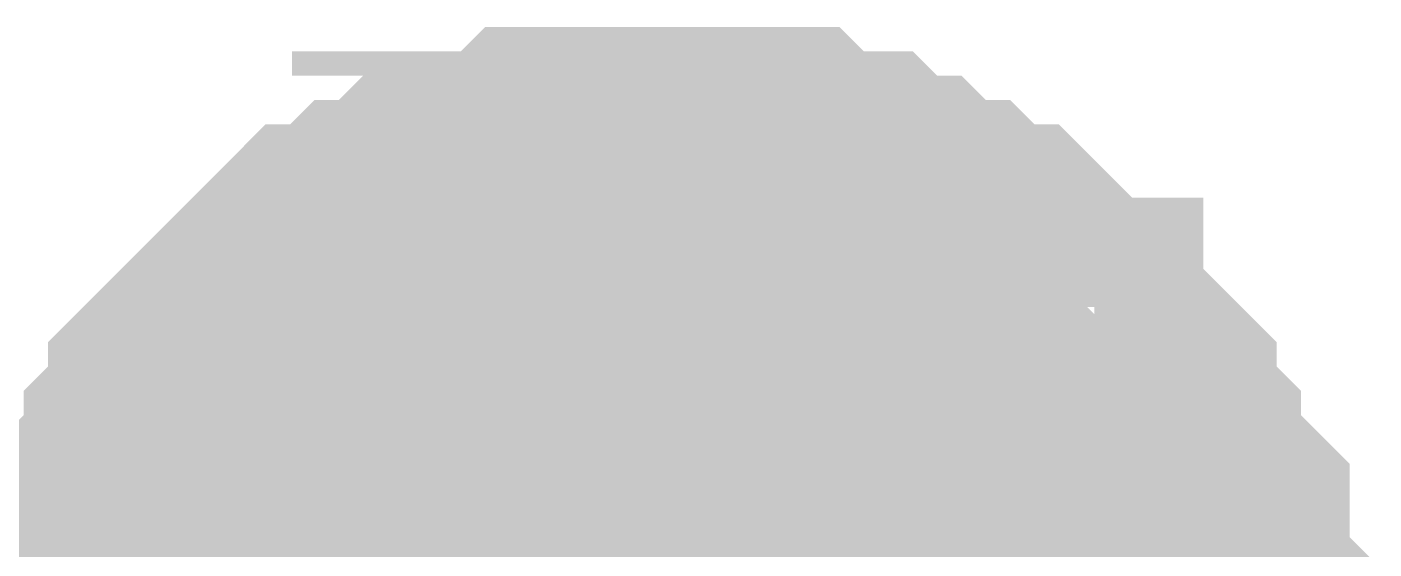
# Model space of a CAD drawing. Header units: inches. Extents: x 0 to 594, y 0 to 420.
# Drawn here: x 469.431 to 470.669, y 202.66 to 203.139 of the extents above; entities that cross this region are included whole.
import ezdxf

# ---------------------------------------------------------------- set-up
doc = ezdxf.new("R2010")
doc.units = ezdxf.units.IN
doc.layers.add('Sheet', color=255, linetype='Continuous')

msp = doc.modelspace()

# ---------------------------------------------------------------- linework, layer by layer
at = {"layer": 'Sheet'}
for points in [[(469.5109, 202.4968, 0.2997, 0.2997, 0), (469.5109, 202.5192, 0.2997, 0.2997, 0), (469.5109, 202.5416, 0.2997, 0.2997, 0), (469.5109, 202.564, 0.2997, 0.2997, 0), (469.5109, 202.5864, 0.2997, 0.2997, 0), (469.5333, 202.6088, 0.2997, 0.2997, 0), (469.5333, 202.6312, 0.2997, 0.2997, 0), (469.5333, 202.676, 0.2997, 0.2997, 0), (469.5557, 202.6984, 0.2997, 0.2997, 0), (469.5557, 202.6984, 0.2997, 0.2997, 0), (469.5781, 202.7208, 0.2997, 0.2997, 0), (469.5781, 202.7432, 0.2997, 0.2997, 0), (469.6005, 202.7656, 0.2997, 0.2997, 0), (469.6005, 202.788, 0.2997, 0.2997, 0), (469.6229, 202.8104, 0.2997, 0.2997, 0), (469.6452, 202.8328, 0.2997, 0.2997, 0), (469.6452, 202.8328, 0.2997, 0.2997, 0), (469.6676, 202.8552, 0.2997, 0.2997, 0), (469.69, 202.8776, 0.2997, 0.2997, 0), (469.7124, 202.9, 0.2997, 0.2997, 0), (469.7348, 202.9, 0.2997, 0.2997, 0), (469.7572, 202.9224, 0.2997, 0.2997, 0), (469.7796, 202.9224, 0.2997, 0.2997, 0), (469.802, 202.9448, 0.2997, 0.2997, 0), (469.8244, 202.9448, 0.2997, 0.2997, 0), (469.8244, 202.9672, 0.2997, 0.2997, 0), (469.8692, 202.9672, 0.2997, 0.2997, 0), (469.8916, 202.9672, 0.2997, 0.2997, 0), (469.914, 202.9895, 0.2997, 0.2997, 0), (469.9364, 202.9895, 0.2997, 0.2997, 0), (469.9588, 202.9895, 0.2997, 0.2997, 0), (469.9812, 202.9895, 0.2997, 0.2997, 0), (470.0036, 202.9895, 0.2997, 0.2997, 0)], [(469.5109, 202.4968, 0.2997, 0.2997, 0), (469.5109, 202.5192, 0.2997, 0.2997, 0), (469.5109, 202.5416, 0.2997, 0.2997, 0), (469.5109, 202.564, 0.2997, 0.2997, 0), (469.5109, 202.5864, 0.2997, 0.2997, 0), (469.5333, 202.6088, 0.2997, 0.2997, 0), (469.5333, 202.6312, 0.2997, 0.2997, 0), (469.5333, 202.676, 0.2997, 0.2997, 0), (469.5557, 202.6984, 0.2997, 0.2997, 0), (469.5557, 202.6984, 0.2997, 0.2997, 0), (469.5781, 202.7208, 0.2997, 0.2997, 0), (469.5781, 202.7432, 0.2997, 0.2997, 0), (469.6005, 202.7656, 0.2997, 0.2997, 0), (469.6005, 202.788, 0.2997, 0.2997, 0), (469.6229, 202.8104, 0.2997, 0.2997, 0), (469.6452, 202.8328, 0.2997, 0.2997, 0), (469.6452, 202.8328, 0.2997, 0.2997, 0), (469.6676, 202.8552, 0.2997, 0.2997, 0), (469.69, 202.8776, 0.2997, 0.2997, 0), (469.7124, 202.9, 0.2997, 0.2997, 0), (469.7348, 202.9, 0.2997, 0.2997, 0), (469.7572, 202.9224, 0.2997, 0.2997, 0), (469.7796, 202.9224, 0.2997, 0.2997, 0), (469.802, 202.9448, 0.2997, 0.2997, 0), (469.8244, 202.9448, 0.2997, 0.2997, 0), (469.8244, 202.9672, 0.2997, 0.2997, 0), (469.8692, 202.9672, 0.2997, 0.2997, 0), (469.8916, 202.9672, 0.2997, 0.2997, 0), (469.914, 202.9895, 0.2997, 0.2997, 0), (469.9364, 202.9895, 0.2997, 0.2997, 0), (469.9588, 202.9895, 0.2997, 0.2997, 0), (469.9812, 202.9895, 0.2997, 0.2997, 0), (470.0036, 202.9895, 0.2997, 0.2997, 0)], [(469.5109, 202.4968, 0.2997, 0.2997, 0), (469.5109, 202.5192, 0.2997, 0.2997, 0), (469.5109, 202.5416, 0.2997, 0.2997, 0), (469.5109, 202.564, 0.2997, 0.2997, 0), (469.5109, 202.5864, 0.2997, 0.2997, 0), (469.5333, 202.6088, 0.2997, 0.2997, 0), (469.5333, 202.6312, 0.2997, 0.2997, 0), (469.5333, 202.676, 0.2997, 0.2997, 0), (469.5557, 202.6984, 0.2997, 0.2997, 0), (469.5557, 202.6984, 0.2997, 0.2997, 0), (469.5781, 202.7208, 0.2997, 0.2997, 0), (469.5781, 202.7432, 0.2997, 0.2997, 0), (469.6005, 202.7656, 0.2997, 0.2997, 0), (469.6005, 202.788, 0.2997, 0.2997, 0), (469.6229, 202.8104, 0.2997, 0.2997, 0), (469.6452, 202.8328, 0.2997, 0.2997, 0), (469.6452, 202.8328, 0.2997, 0.2997, 0), (469.6676, 202.8552, 0.2997, 0.2997, 0), (469.69, 202.8776, 0.2997, 0.2997, 0), (469.7124, 202.9, 0.2997, 0.2997, 0), (469.7348, 202.9, 0.2997, 0.2997, 0), (469.7572, 202.9224, 0.2997, 0.2997, 0), (469.7796, 202.9224, 0.2997, 0.2997, 0), (469.802, 202.9448, 0.2997, 0.2997, 0), (469.8244, 202.9448, 0.2997, 0.2997, 0), (469.8244, 202.9672, 0.2997, 0.2997, 0), (469.8692, 202.9672, 0.2997, 0.2997, 0), (469.8916, 202.9672, 0.2997, 0.2997, 0), (469.914, 202.9895, 0.2997, 0.2997, 0), (469.9364, 202.9895, 0.2997, 0.2997, 0), (469.9588, 202.9895, 0.2997, 0.2997, 0), (469.9812, 202.9895, 0.2997, 0.2997, 0), (470.0036, 202.9895, 0.2997, 0.2997, 0)], [(469.5109, 202.4968, 0.2997, 0.2997, 0), (469.5109, 202.5192, 0.2997, 0.2997, 0), (469.5109, 202.5416, 0.2997, 0.2997, 0), (469.5109, 202.564, 0.2997, 0.2997, 0), (469.5109, 202.5864, 0.2997, 0.2997, 0), (469.5333, 202.6088, 0.2997, 0.2997, 0), (469.5333, 202.6312, 0.2997, 0.2997, 0), (469.5333, 202.676, 0.2997, 0.2997, 0), (469.5557, 202.6984, 0.2997, 0.2997, 0), (469.5557, 202.6984, 0.2997, 0.2997, 0), (469.5781, 202.7208, 0.2997, 0.2997, 0), (469.5781, 202.7432, 0.2997, 0.2997, 0), (469.6005, 202.7656, 0.2997, 0.2997, 0), (469.6005, 202.788, 0.2997, 0.2997, 0), (469.6229, 202.8104, 0.2997, 0.2997, 0), (469.6452, 202.8328, 0.2997, 0.2997, 0), (469.6452, 202.8328, 0.2997, 0.2997, 0), (469.6676, 202.8552, 0.2997, 0.2997, 0), (469.69, 202.8776, 0.2997, 0.2997, 0), (469.7124, 202.9, 0.2997, 0.2997, 0), (469.7348, 202.9, 0.2997, 0.2997, 0), (469.7572, 202.9224, 0.2997, 0.2997, 0), (469.7796, 202.9224, 0.2997, 0.2997, 0), (469.802, 202.9448, 0.2997, 0.2997, 0), (469.8244, 202.9448, 0.2997, 0.2997, 0), (469.8244, 202.9672, 0.2997, 0.2997, 0), (469.8692, 202.9672, 0.2997, 0.2997, 0), (469.8916, 202.9672, 0.2997, 0.2997, 0), (469.914, 202.9895, 0.2997, 0.2997, 0), (469.9364, 202.9895, 0.2997, 0.2997, 0), (469.9588, 202.9895, 0.2997, 0.2997, 0), (469.9812, 202.9895, 0.2997, 0.2997, 0), (470.0036, 202.9895, 0.2997, 0.2997, 0)], [(469.5109, 202.4968, 0.2997, 0.2997, 0), (469.5109, 202.5192, 0.2997, 0.2997, 0), (469.5109, 202.5416, 0.2997, 0.2997, 0), (469.5109, 202.564, 0.2997, 0.2997, 0), (469.5109, 202.5864, 0.2997, 0.2997, 0), (469.5333, 202.6088, 0.2997, 0.2997, 0), (469.5333, 202.6312, 0.2997, 0.2997, 0), (469.5333, 202.676, 0.2997, 0.2997, 0), (469.5557, 202.6984, 0.2997, 0.2997, 0), (469.5557, 202.6984, 0.2997, 0.2997, 0), (469.5781, 202.7208, 0.2997, 0.2997, 0), (469.5781, 202.7432, 0.2997, 0.2997, 0), (469.6005, 202.7656, 0.2997, 0.2997, 0), (469.6005, 202.788, 0.2997, 0.2997, 0), (469.6229, 202.8104, 0.2997, 0.2997, 0), (469.6452, 202.8328, 0.2997, 0.2997, 0), (469.6452, 202.8328, 0.2997, 0.2997, 0), (469.6676, 202.8552, 0.2997, 0.2997, 0), (469.69, 202.8776, 0.2997, 0.2997, 0), (469.7124, 202.9, 0.2997, 0.2997, 0), (469.7348, 202.9, 0.2997, 0.2997, 0), (469.7572, 202.9224, 0.2997, 0.2997, 0), (469.7796, 202.9224, 0.2997, 0.2997, 0), (469.802, 202.9448, 0.2997, 0.2997, 0), (469.8244, 202.9448, 0.2997, 0.2997, 0), (469.8244, 202.9672, 0.2997, 0.2997, 0), (469.8692, 202.9672, 0.2997, 0.2997, 0), (469.8916, 202.9672, 0.2997, 0.2997, 0), (469.914, 202.9895, 0.2997, 0.2997, 0), (469.9364, 202.9895, 0.2997, 0.2997, 0), (469.9588, 202.9895, 0.2997, 0.2997, 0), (469.9812, 202.9895, 0.2997, 0.2997, 0), (470.0036, 202.9895, 0.2997, 0.2997, 0)], [(470.0036, 202.9895, 0.2997, 0.2997, 0), (470.0036, 202.9895, 0.2997, 0.2997, 0)], [(470.0036, 202.9895, 0.2997, 0.2997, 0), (470.026, 202.9895, 0.2997, 0.2997, 0), (470.0484, 202.9895, 0.2997, 0.2997, 0), (470.0932, 202.9895, 0.2997, 0.2997, 0), (470.1156, 202.9895, 0.2997, 0.2997, 0), (470.138, 202.9672, 0.2997, 0.2997, 0), (470.1604, 202.9672, 0.2997, 0.2997, 0), (470.1828, 202.9672, 0.2997, 0.2997, 0), (470.2052, 202.9448, 0.2997, 0.2997, 0), (470.2276, 202.9448, 0.2997, 0.2997, 0), (470.25, 202.9224, 0.2997, 0.2997, 0), (470.2724, 202.9224, 0.2997, 0.2997, 0), (470.2948, 202.9, 0.2997, 0.2997, 0), (470.3172, 202.9, 0.2997, 0.2997, 0), (470.3396, 202.8776, 0.2997, 0.2997, 0), (470.362, 202.8552, 0.2997, 0.2997, 0), (470.362, 202.8328, 0.2997, 0.2997, 0), (470.3844, 202.8328, 0.2997, 0.2997, 0), (470.4068, 202.8104, 0.2997, 0.2997, 0), (470.4292, 202.788, 0.2997, 0.2997, 0), (470.4292, 202.7656, 0.2997, 0.2997, 0), (470.4516, 202.7432, 0.2997, 0.2997, 0), (470.4516, 202.7208, 0.2997, 0.2997, 0), (470.474, 202.6984, 0.2997, 0.2997, 0), (470.474, 202.6984, 0.2997, 0.2997, 0), (470.4964, 202.676, 0.2997, 0.2997, 0), (470.4964, 202.6312, 0.2997, 0.2997, 0), (470.4964, 202.6088, 0.2997, 0.2997, 0), (470.5188, 202.5864, 0.2997, 0.2997, 0), (470.5188, 202.564, 0.2997, 0.2997, 0), (470.5188, 202.5416, 0.2997, 0.2997, 0), (470.5188, 202.5192, 0.2997, 0.2997, 0), (470.5188, 202.4968, 0.2997, 0.2997, 0)], [(470.0036, 202.9895, 0.2997, 0.2997, 0), (470.0036, 202.9895, 0.2997, 0.2997, 0)], [(470.0036, 202.9895, 0.2997, 0.2997, 0), (470.026, 202.9895, 0.2997, 0.2997, 0), (470.0484, 202.9895, 0.2997, 0.2997, 0), (470.0932, 202.9895, 0.2997, 0.2997, 0), (470.1156, 202.9895, 0.2997, 0.2997, 0), (470.138, 202.9672, 0.2997, 0.2997, 0), (470.1604, 202.9672, 0.2997, 0.2997, 0), (470.1828, 202.9672, 0.2997, 0.2997, 0), (470.2052, 202.9448, 0.2997, 0.2997, 0), (470.2276, 202.9448, 0.2997, 0.2997, 0), (470.25, 202.9224, 0.2997, 0.2997, 0), (470.2724, 202.9224, 0.2997, 0.2997, 0), (470.2948, 202.9, 0.2997, 0.2997, 0), (470.3172, 202.9, 0.2997, 0.2997, 0), (470.3396, 202.8776, 0.2997, 0.2997, 0), (470.362, 202.8552, 0.2997, 0.2997, 0), (470.362, 202.8328, 0.2997, 0.2997, 0), (470.3844, 202.8328, 0.2997, 0.2997, 0), (470.4068, 202.8104, 0.2997, 0.2997, 0), (470.4292, 202.788, 0.2997, 0.2997, 0), (470.4292, 202.7656, 0.2997, 0.2997, 0), (470.4516, 202.7432, 0.2997, 0.2997, 0), (470.4516, 202.7208, 0.2997, 0.2997, 0), (470.474, 202.6984, 0.2997, 0.2997, 0), (470.474, 202.6984, 0.2997, 0.2997, 0), (470.4964, 202.676, 0.2997, 0.2997, 0), (470.4964, 202.6312, 0.2997, 0.2997, 0), (470.4964, 202.6088, 0.2997, 0.2997, 0), (470.5188, 202.5864, 0.2997, 0.2997, 0), (470.5188, 202.564, 0.2997, 0.2997, 0), (470.5188, 202.5416, 0.2997, 0.2997, 0), (470.5188, 202.5192, 0.2997, 0.2997, 0), (470.5188, 202.4968, 0.2997, 0.2997, 0)], [(470.0036, 202.9895, 0.2997, 0.2997, 0), (470.0036, 202.9895, 0.2997, 0.2997, 0)], [(470.0036, 202.9895, 0.2997, 0.2997, 0), (470.026, 202.9895, 0.2997, 0.2997, 0), (470.0484, 202.9895, 0.2997, 0.2997, 0), (470.0932, 202.9895, 0.2997, 0.2997, 0), (470.1156, 202.9895, 0.2997, 0.2997, 0), (470.138, 202.9672, 0.2997, 0.2997, 0), (470.1604, 202.9672, 0.2997, 0.2997, 0), (470.1828, 202.9672, 0.2997, 0.2997, 0), (470.2052, 202.9448, 0.2997, 0.2997, 0), (470.2276, 202.9448, 0.2997, 0.2997, 0), (470.25, 202.9224, 0.2997, 0.2997, 0), (470.2724, 202.9224, 0.2997, 0.2997, 0), (470.2948, 202.9, 0.2997, 0.2997, 0), (470.3172, 202.9, 0.2997, 0.2997, 0), (470.3396, 202.8776, 0.2997, 0.2997, 0), (470.362, 202.8552, 0.2997, 0.2997, 0), (470.362, 202.8328, 0.2997, 0.2997, 0), (470.3844, 202.8328, 0.2997, 0.2997, 0), (470.4068, 202.8104, 0.2997, 0.2997, 0), (470.4292, 202.788, 0.2997, 0.2997, 0), (470.4292, 202.7656, 0.2997, 0.2997, 0), (470.4516, 202.7432, 0.2997, 0.2997, 0), (470.4516, 202.7208, 0.2997, 0.2997, 0), (470.474, 202.6984, 0.2997, 0.2997, 0), (470.474, 202.6984, 0.2997, 0.2997, 0), (470.4964, 202.676, 0.2997, 0.2997, 0), (470.4964, 202.6312, 0.2997, 0.2997, 0), (470.4964, 202.6088, 0.2997, 0.2997, 0), (470.5188, 202.5864, 0.2997, 0.2997, 0), (470.5188, 202.564, 0.2997, 0.2997, 0), (470.5188, 202.5416, 0.2997, 0.2997, 0), (470.5188, 202.5192, 0.2997, 0.2997, 0), (470.5188, 202.4968, 0.2997, 0.2997, 0)], [(470.0036, 202.9895, 0.2997, 0.2997, 0), (470.0036, 202.9895, 0.2997, 0.2997, 0)], [(470.0036, 202.9895, 0.2997, 0.2997, 0), (470.026, 202.9895, 0.2997, 0.2997, 0), (470.0484, 202.9895, 0.2997, 0.2997, 0), (470.0932, 202.9895, 0.2997, 0.2997, 0), (470.1156, 202.9895, 0.2997, 0.2997, 0), (470.138, 202.9672, 0.2997, 0.2997, 0), (470.1604, 202.9672, 0.2997, 0.2997, 0), (470.1828, 202.9672, 0.2997, 0.2997, 0), (470.2052, 202.9448, 0.2997, 0.2997, 0), (470.2276, 202.9448, 0.2997, 0.2997, 0), (470.25, 202.9224, 0.2997, 0.2997, 0), (470.2724, 202.9224, 0.2997, 0.2997, 0), (470.2948, 202.9, 0.2997, 0.2997, 0), (470.3172, 202.9, 0.2997, 0.2997, 0), (470.3396, 202.8776, 0.2997, 0.2997, 0), (470.362, 202.8552, 0.2997, 0.2997, 0), (470.362, 202.8328, 0.2997, 0.2997, 0), (470.3844, 202.8328, 0.2997, 0.2997, 0), (470.4068, 202.8104, 0.2997, 0.2997, 0), (470.4292, 202.788, 0.2997, 0.2997, 0), (470.4292, 202.7656, 0.2997, 0.2997, 0), (470.4516, 202.7432, 0.2997, 0.2997, 0), (470.4516, 202.7208, 0.2997, 0.2997, 0), (470.474, 202.6984, 0.2997, 0.2997, 0), (470.474, 202.6984, 0.2997, 0.2997, 0), (470.4964, 202.676, 0.2997, 0.2997, 0), (470.4964, 202.6312, 0.2997, 0.2997, 0), (470.4964, 202.6088, 0.2997, 0.2997, 0), (470.5188, 202.5864, 0.2997, 0.2997, 0), (470.5188, 202.564, 0.2997, 0.2997, 0), (470.5188, 202.5416, 0.2997, 0.2997, 0), (470.5188, 202.5192, 0.2997, 0.2997, 0), (470.5188, 202.4968, 0.2997, 0.2997, 0)], [(470.0036, 202.9895, 0.2997, 0.2997, 0), (470.0036, 202.9895, 0.2997, 0.2997, 0)], [(470.0036, 202.9895, 0.2997, 0.2997, 0), (470.026, 202.9895, 0.2997, 0.2997, 0), (470.0484, 202.9895, 0.2997, 0.2997, 0), (470.0932, 202.9895, 0.2997, 0.2997, 0), (470.1156, 202.9895, 0.2997, 0.2997, 0), (470.138, 202.9672, 0.2997, 0.2997, 0), (470.1604, 202.9672, 0.2997, 0.2997, 0), (470.1828, 202.9672, 0.2997, 0.2997, 0), (470.2052, 202.9448, 0.2997, 0.2997, 0), (470.2276, 202.9448, 0.2997, 0.2997, 0), (470.25, 202.9224, 0.2997, 0.2997, 0), (470.2724, 202.9224, 0.2997, 0.2997, 0), (470.2948, 202.9, 0.2997, 0.2997, 0), (470.3172, 202.9, 0.2997, 0.2997, 0), (470.3396, 202.8776, 0.2997, 0.2997, 0), (470.362, 202.8552, 0.2997, 0.2997, 0), (470.362, 202.8328, 0.2997, 0.2997, 0), (470.3844, 202.8328, 0.2997, 0.2997, 0), (470.4068, 202.8104, 0.2997, 0.2997, 0), (470.4292, 202.788, 0.2997, 0.2997, 0), (470.4292, 202.7656, 0.2997, 0.2997, 0), (470.4516, 202.7432, 0.2997, 0.2997, 0), (470.4516, 202.7208, 0.2997, 0.2997, 0), (470.474, 202.6984, 0.2997, 0.2997, 0), (470.474, 202.6984, 0.2997, 0.2997, 0), (470.4964, 202.676, 0.2997, 0.2997, 0), (470.4964, 202.6312, 0.2997, 0.2997, 0), (470.4964, 202.6088, 0.2997, 0.2997, 0), (470.5188, 202.5864, 0.2997, 0.2997, 0), (470.5188, 202.564, 0.2997, 0.2997, 0), (470.5188, 202.5416, 0.2997, 0.2997, 0), (470.5188, 202.5192, 0.2997, 0.2997, 0), (470.5188, 202.4968, 0.2997, 0.2997, 0)], [(469.5333, 202.6088, 0.0991, 0.0991, 0), (469.5333, 202.6312, 0.0991, 0.0991, 0), (469.5333, 202.676, 0.0991, 0.0991, 0), (469.5557, 202.6984, 0.0991, 0.0991, 0), (469.5557, 202.6984, 0.0991, 0.0991, 0), (469.5781, 202.7208, 0.0991, 0.0991, 0), (469.5781, 202.7432, 0.0991, 0.0991, 0), (469.6005, 202.7656, 0.0991, 0.0991, 0), (469.6005, 202.788, 0.0991, 0.0991, 0), (469.6229, 202.8104, 0.0991, 0.0991, 0), (469.6452, 202.8328, 0.0991, 0.0991, 0), (469.6452, 202.8328, 0.0991, 0.0991, 0), (469.6676, 202.8552, 0.0991, 0.0991, 0), (469.69, 202.8776, 0.0991, 0.0991, 0), (469.7124, 202.9, 0.0991, 0.0991, 0), (469.7348, 202.9, 0.0991, 0.0991, 0), (469.7572, 202.9224, 0.0991, 0.0991, 0), (469.7796, 202.9224, 0.0991, 0.0991, 0), (469.802, 202.9448, 0.0991, 0.0991, 0), (469.8244, 202.9448, 0.0991, 0.0991, 0), (469.8244, 202.9672, 0.0991, 0.0991, 0), (469.8692, 202.9672, 0.0991, 0.0991, 0), (469.8916, 202.9672, 0.0991, 0.0991, 0), (469.914, 202.9895, 0.0991, 0.0991, 0), (469.9364, 202.9895, 0.0991, 0.0991, 0), (469.9588, 202.9895, 0.0991, 0.0991, 0), (469.9812, 202.9895, 0.0991, 0.0991, 0), (470.0036, 202.9895, 0.0991, 0.0991, 0)], [(469.5333, 202.6088, 0.0991, 0.0991, 0), (469.5333, 202.6312, 0.0991, 0.0991, 0), (469.5333, 202.676, 0.0991, 0.0991, 0), (469.5557, 202.6984, 0.0991, 0.0991, 0), (469.5557, 202.6984, 0.0991, 0.0991, 0), (469.5781, 202.7208, 0.0991, 0.0991, 0), (469.5781, 202.7432, 0.0991, 0.0991, 0), (469.6005, 202.7656, 0.0991, 0.0991, 0), (469.6005, 202.788, 0.0991, 0.0991, 0), (469.6229, 202.8104, 0.0991, 0.0991, 0), (469.6452, 202.8328, 0.0991, 0.0991, 0), (469.6452, 202.8328, 0.0991, 0.0991, 0), (469.6676, 202.8552, 0.0991, 0.0991, 0), (469.69, 202.8776, 0.0991, 0.0991, 0), (469.7124, 202.9, 0.0991, 0.0991, 0), (469.7348, 202.9, 0.0991, 0.0991, 0), (469.7572, 202.9224, 0.0991, 0.0991, 0), (469.7796, 202.9224, 0.0991, 0.0991, 0), (469.802, 202.9448, 0.0991, 0.0991, 0), (469.8244, 202.9448, 0.0991, 0.0991, 0), (469.8244, 202.9672, 0.0991, 0.0991, 0), (469.8692, 202.9672, 0.0991, 0.0991, 0), (469.8916, 202.9672, 0.0991, 0.0991, 0), (469.914, 202.9895, 0.0991, 0.0991, 0), (469.9364, 202.9895, 0.0991, 0.0991, 0), (469.9588, 202.9895, 0.0991, 0.0991, 0), (469.9812, 202.9895, 0.0991, 0.0991, 0), (470.0036, 202.9895, 0.0991, 0.0991, 0)], [(469.5333, 202.6088, 0.0991, 0.0991, 0), (469.5333, 202.6312, 0.0991, 0.0991, 0), (469.5333, 202.676, 0.0991, 0.0991, 0), (469.5557, 202.6984, 0.0991, 0.0991, 0), (469.5557, 202.6984, 0.0991, 0.0991, 0), (469.5781, 202.7208, 0.0991, 0.0991, 0), (469.5781, 202.7432, 0.0991, 0.0991, 0), (469.6005, 202.7656, 0.0991, 0.0991, 0), (469.6005, 202.788, 0.0991, 0.0991, 0), (469.6229, 202.8104, 0.0991, 0.0991, 0), (469.6452, 202.8328, 0.0991, 0.0991, 0), (469.6452, 202.8328, 0.0991, 0.0991, 0), (469.6676, 202.8552, 0.0991, 0.0991, 0), (469.69, 202.8776, 0.0991, 0.0991, 0), (469.7124, 202.9, 0.0991, 0.0991, 0), (469.7348, 202.9, 0.0991, 0.0991, 0), (469.7572, 202.9224, 0.0991, 0.0991, 0), (469.7796, 202.9224, 0.0991, 0.0991, 0), (469.802, 202.9448, 0.0991, 0.0991, 0), (469.8244, 202.9448, 0.0991, 0.0991, 0), (469.8244, 202.9672, 0.0991, 0.0991, 0), (469.8692, 202.9672, 0.0991, 0.0991, 0), (469.8916, 202.9672, 0.0991, 0.0991, 0), (469.914, 202.9895, 0.0991, 0.0991, 0), (469.9364, 202.9895, 0.0991, 0.0991, 0), (469.9588, 202.9895, 0.0991, 0.0991, 0), (469.9812, 202.9895, 0.0991, 0.0991, 0), (470.0036, 202.9895, 0.0991, 0.0991, 0)], [(469.5333, 202.6088, 0.0991, 0.0991, 0), (469.5333, 202.6312, 0.0991, 0.0991, 0), (469.5333, 202.676, 0.0991, 0.0991, 0), (469.5557, 202.6984, 0.0991, 0.0991, 0), (469.5557, 202.6984, 0.0991, 0.0991, 0), (469.5781, 202.7208, 0.0991, 0.0991, 0), (469.5781, 202.7432, 0.0991, 0.0991, 0), (469.6005, 202.7656, 0.0991, 0.0991, 0), (469.6005, 202.788, 0.0991, 0.0991, 0), (469.6229, 202.8104, 0.0991, 0.0991, 0), (469.6452, 202.8328, 0.0991, 0.0991, 0), (469.6452, 202.8328, 0.0991, 0.0991, 0), (469.6676, 202.8552, 0.0991, 0.0991, 0), (469.69, 202.8776, 0.0991, 0.0991, 0), (469.7124, 202.9, 0.0991, 0.0991, 0), (469.7348, 202.9, 0.0991, 0.0991, 0), (469.7572, 202.9224, 0.0991, 0.0991, 0), (469.7796, 202.9224, 0.0991, 0.0991, 0), (469.802, 202.9448, 0.0991, 0.0991, 0), (469.8244, 202.9448, 0.0991, 0.0991, 0), (469.8244, 202.9672, 0.0991, 0.0991, 0), (469.8692, 202.9672, 0.0991, 0.0991, 0), (469.8916, 202.9672, 0.0991, 0.0991, 0), (469.914, 202.9895, 0.0991, 0.0991, 0), (469.9364, 202.9895, 0.0991, 0.0991, 0), (469.9588, 202.9895, 0.0991, 0.0991, 0), (469.9812, 202.9895, 0.0991, 0.0991, 0), (470.0036, 202.9895, 0.0991, 0.0991, 0)], [(469.5333, 202.6088, 0.0991, 0.0991, 0), (469.5333, 202.6312, 0.0991, 0.0991, 0), (469.5333, 202.676, 0.0991, 0.0991, 0), (469.5557, 202.6984, 0.0991, 0.0991, 0), (469.5557, 202.6984, 0.0991, 0.0991, 0), (469.5781, 202.7208, 0.0991, 0.0991, 0), (469.5781, 202.7432, 0.0991, 0.0991, 0), (469.6005, 202.7656, 0.0991, 0.0991, 0), (469.6005, 202.788, 0.0991, 0.0991, 0), (469.6229, 202.8104, 0.0991, 0.0991, 0), (469.6452, 202.8328, 0.0991, 0.0991, 0), (469.6452, 202.8328, 0.0991, 0.0991, 0), (469.6676, 202.8552, 0.0991, 0.0991, 0), (469.69, 202.8776, 0.0991, 0.0991, 0), (469.7124, 202.9, 0.0991, 0.0991, 0), (469.7348, 202.9, 0.0991, 0.0991, 0), (469.7572, 202.9224, 0.0991, 0.0991, 0), (469.7796, 202.9224, 0.0991, 0.0991, 0), (469.802, 202.9448, 0.0991, 0.0991, 0), (469.8244, 202.9448, 0.0991, 0.0991, 0), (469.8244, 202.9672, 0.0991, 0.0991, 0), (469.8692, 202.9672, 0.0991, 0.0991, 0), (469.8916, 202.9672, 0.0991, 0.0991, 0), (469.914, 202.9895, 0.0991, 0.0991, 0), (469.9364, 202.9895, 0.0991, 0.0991, 0), (469.9588, 202.9895, 0.0991, 0.0991, 0), (469.9812, 202.9895, 0.0991, 0.0991, 0), (470.0036, 202.9895, 0.0991, 0.0991, 0)], [(470.0036, 202.9895, 0.0991, 0.0991, 0), (470.0036, 202.9895, 0.0991, 0.0991, 0)], [(470.0036, 202.9895, 0.0991, 0.0991, 0), (470.026, 202.9895, 0.0991, 0.0991, 0), (470.0484, 202.9895, 0.0991, 0.0991, 0), (470.0932, 202.9895, 0.0991, 0.0991, 0), (470.1156, 202.9895, 0.0991, 0.0991, 0), (470.138, 202.9672, 0.0991, 0.0991, 0), (470.1604, 202.9672, 0.0991, 0.0991, 0), (470.1828, 202.9672, 0.0991, 0.0991, 0), (470.2052, 202.9448, 0.0991, 0.0991, 0), (470.2276, 202.9448, 0.0991, 0.0991, 0), (470.25, 202.9224, 0.0991, 0.0991, 0), (470.2724, 202.9224, 0.0991, 0.0991, 0), (470.2948, 202.9, 0.0991, 0.0991, 0), (470.3172, 202.9, 0.0991, 0.0991, 0), (470.3396, 202.8776, 0.0991, 0.0991, 0), (470.362, 202.8552, 0.0991, 0.0991, 0), (470.362, 202.8328, 0.0991, 0.0991, 0), (470.3844, 202.8328, 0.0991, 0.0991, 0), (470.4068, 202.8104, 0.0991, 0.0991, 0), (470.4292, 202.788, 0.0991, 0.0991, 0), (470.4292, 202.7656, 0.0991, 0.0991, 0), (470.4516, 202.7432, 0.0991, 0.0991, 0), (470.4516, 202.7208, 0.0991, 0.0991, 0), (470.474, 202.6984, 0.0991, 0.0991, 0), (470.474, 202.6984, 0.0991, 0.0991, 0), (470.4964, 202.676, 0.0991, 0.0991, 0), (470.4964, 202.6312, 0.0991, 0.0991, 0), (470.4964, 202.6088, 0.0991, 0.0991, 0)], [(470.0036, 202.9895, 0.0991, 0.0991, 0), (470.0036, 202.9895, 0.0991, 0.0991, 0)], [(470.0036, 202.9895, 0.0991, 0.0991, 0), (470.026, 202.9895, 0.0991, 0.0991, 0), (470.0484, 202.9895, 0.0991, 0.0991, 0), (470.0932, 202.9895, 0.0991, 0.0991, 0), (470.1156, 202.9895, 0.0991, 0.0991, 0), (470.138, 202.9672, 0.0991, 0.0991, 0), (470.1604, 202.9672, 0.0991, 0.0991, 0), (470.1828, 202.9672, 0.0991, 0.0991, 0), (470.2052, 202.9448, 0.0991, 0.0991, 0), (470.2276, 202.9448, 0.0991, 0.0991, 0), (470.25, 202.9224, 0.0991, 0.0991, 0), (470.2724, 202.9224, 0.0991, 0.0991, 0), (470.2948, 202.9, 0.0991, 0.0991, 0), (470.3172, 202.9, 0.0991, 0.0991, 0), (470.3396, 202.8776, 0.0991, 0.0991, 0), (470.362, 202.8552, 0.0991, 0.0991, 0), (470.362, 202.8328, 0.0991, 0.0991, 0), (470.3844, 202.8328, 0.0991, 0.0991, 0), (470.4068, 202.8104, 0.0991, 0.0991, 0), (470.4292, 202.788, 0.0991, 0.0991, 0), (470.4292, 202.7656, 0.0991, 0.0991, 0), (470.4516, 202.7432, 0.0991, 0.0991, 0), (470.4516, 202.7208, 0.0991, 0.0991, 0), (470.474, 202.6984, 0.0991, 0.0991, 0), (470.474, 202.6984, 0.0991, 0.0991, 0), (470.4964, 202.676, 0.0991, 0.0991, 0), (470.4964, 202.6312, 0.0991, 0.0991, 0), (470.4964, 202.6088, 0.0991, 0.0991, 0)], [(470.0036, 202.9895, 0.0991, 0.0991, 0), (470.0036, 202.9895, 0.0991, 0.0991, 0)], [(470.0036, 202.9895, 0.0991, 0.0991, 0), (470.026, 202.9895, 0.0991, 0.0991, 0), (470.0484, 202.9895, 0.0991, 0.0991, 0), (470.0932, 202.9895, 0.0991, 0.0991, 0), (470.1156, 202.9895, 0.0991, 0.0991, 0), (470.138, 202.9672, 0.0991, 0.0991, 0), (470.1604, 202.9672, 0.0991, 0.0991, 0), (470.1828, 202.9672, 0.0991, 0.0991, 0), (470.2052, 202.9448, 0.0991, 0.0991, 0), (470.2276, 202.9448, 0.0991, 0.0991, 0), (470.25, 202.9224, 0.0991, 0.0991, 0), (470.2724, 202.9224, 0.0991, 0.0991, 0), (470.2948, 202.9, 0.0991, 0.0991, 0), (470.3172, 202.9, 0.0991, 0.0991, 0), (470.3396, 202.8776, 0.0991, 0.0991, 0), (470.362, 202.8552, 0.0991, 0.0991, 0), (470.362, 202.8328, 0.0991, 0.0991, 0), (470.3844, 202.8328, 0.0991, 0.0991, 0), (470.4068, 202.8104, 0.0991, 0.0991, 0), (470.4292, 202.788, 0.0991, 0.0991, 0), (470.4292, 202.7656, 0.0991, 0.0991, 0), (470.4516, 202.7432, 0.0991, 0.0991, 0), (470.4516, 202.7208, 0.0991, 0.0991, 0), (470.474, 202.6984, 0.0991, 0.0991, 0), (470.474, 202.6984, 0.0991, 0.0991, 0), (470.4964, 202.676, 0.0991, 0.0991, 0), (470.4964, 202.6312, 0.0991, 0.0991, 0), (470.4964, 202.6088, 0.0991, 0.0991, 0)], [(470.0036, 202.9895, 0.0991, 0.0991, 0), (470.0036, 202.9895, 0.0991, 0.0991, 0)], [(470.0036, 202.9895, 0.0991, 0.0991, 0), (470.026, 202.9895, 0.0991, 0.0991, 0), (470.0484, 202.9895, 0.0991, 0.0991, 0), (470.0932, 202.9895, 0.0991, 0.0991, 0), (470.1156, 202.9895, 0.0991, 0.0991, 0), (470.138, 202.9672, 0.0991, 0.0991, 0), (470.1604, 202.9672, 0.0991, 0.0991, 0), (470.1828, 202.9672, 0.0991, 0.0991, 0), (470.2052, 202.9448, 0.0991, 0.0991, 0), (470.2276, 202.9448, 0.0991, 0.0991, 0), (470.25, 202.9224, 0.0991, 0.0991, 0), (470.2724, 202.9224, 0.0991, 0.0991, 0), (470.2948, 202.9, 0.0991, 0.0991, 0), (470.3172, 202.9, 0.0991, 0.0991, 0), (470.3396, 202.8776, 0.0991, 0.0991, 0), (470.362, 202.8552, 0.0991, 0.0991, 0), (470.362, 202.8328, 0.0991, 0.0991, 0), (470.3844, 202.8328, 0.0991, 0.0991, 0), (470.4068, 202.8104, 0.0991, 0.0991, 0), (470.4292, 202.788, 0.0991, 0.0991, 0), (470.4292, 202.7656, 0.0991, 0.0991, 0), (470.4516, 202.7432, 0.0991, 0.0991, 0), (470.4516, 202.7208, 0.0991, 0.0991, 0), (470.474, 202.6984, 0.0991, 0.0991, 0), (470.474, 202.6984, 0.0991, 0.0991, 0), (470.4964, 202.676, 0.0991, 0.0991, 0), (470.4964, 202.6312, 0.0991, 0.0991, 0), (470.4964, 202.6088, 0.0991, 0.0991, 0)], [(470.0036, 202.9895, 0.0991, 0.0991, 0), (470.0036, 202.9895, 0.0991, 0.0991, 0)], [(470.0036, 202.9895, 0.0991, 0.0991, 0), (470.026, 202.9895, 0.0991, 0.0991, 0), (470.0484, 202.9895, 0.0991, 0.0991, 0), (470.0932, 202.9895, 0.0991, 0.0991, 0), (470.1156, 202.9895, 0.0991, 0.0991, 0), (470.138, 202.9672, 0.0991, 0.0991, 0), (470.1604, 202.9672, 0.0991, 0.0991, 0), (470.1828, 202.9672, 0.0991, 0.0991, 0), (470.2052, 202.9448, 0.0991, 0.0991, 0), (470.2276, 202.9448, 0.0991, 0.0991, 0), (470.25, 202.9224, 0.0991, 0.0991, 0), (470.2724, 202.9224, 0.0991, 0.0991, 0), (470.2948, 202.9, 0.0991, 0.0991, 0), (470.3172, 202.9, 0.0991, 0.0991, 0), (470.3396, 202.8776, 0.0991, 0.0991, 0), (470.362, 202.8552, 0.0991, 0.0991, 0), (470.362, 202.8328, 0.0991, 0.0991, 0), (470.3844, 202.8328, 0.0991, 0.0991, 0), (470.4068, 202.8104, 0.0991, 0.0991, 0), (470.4292, 202.788, 0.0991, 0.0991, 0), (470.4292, 202.7656, 0.0991, 0.0991, 0), (470.4516, 202.7432, 0.0991, 0.0991, 0), (470.4516, 202.7208, 0.0991, 0.0991, 0), (470.474, 202.6984, 0.0991, 0.0991, 0), (470.474, 202.6984, 0.0991, 0.0991, 0), (470.4964, 202.676, 0.0991, 0.0991, 0), (470.4964, 202.6312, 0.0991, 0.0991, 0), (470.4964, 202.6088, 0.0991, 0.0991, 0)]]:
    msp.add_lwpolyline(points, format="xyseb", dxfattribs=at)
msp.add_lwpolyline([(469.746, 202.5, 0.508, 0.508, 1), (470.254, 202.5, 0.508, 0.508, 1)], format="xyseb", close=True, dxfattribs=at)

doc.saveas('drawing.dxf')
